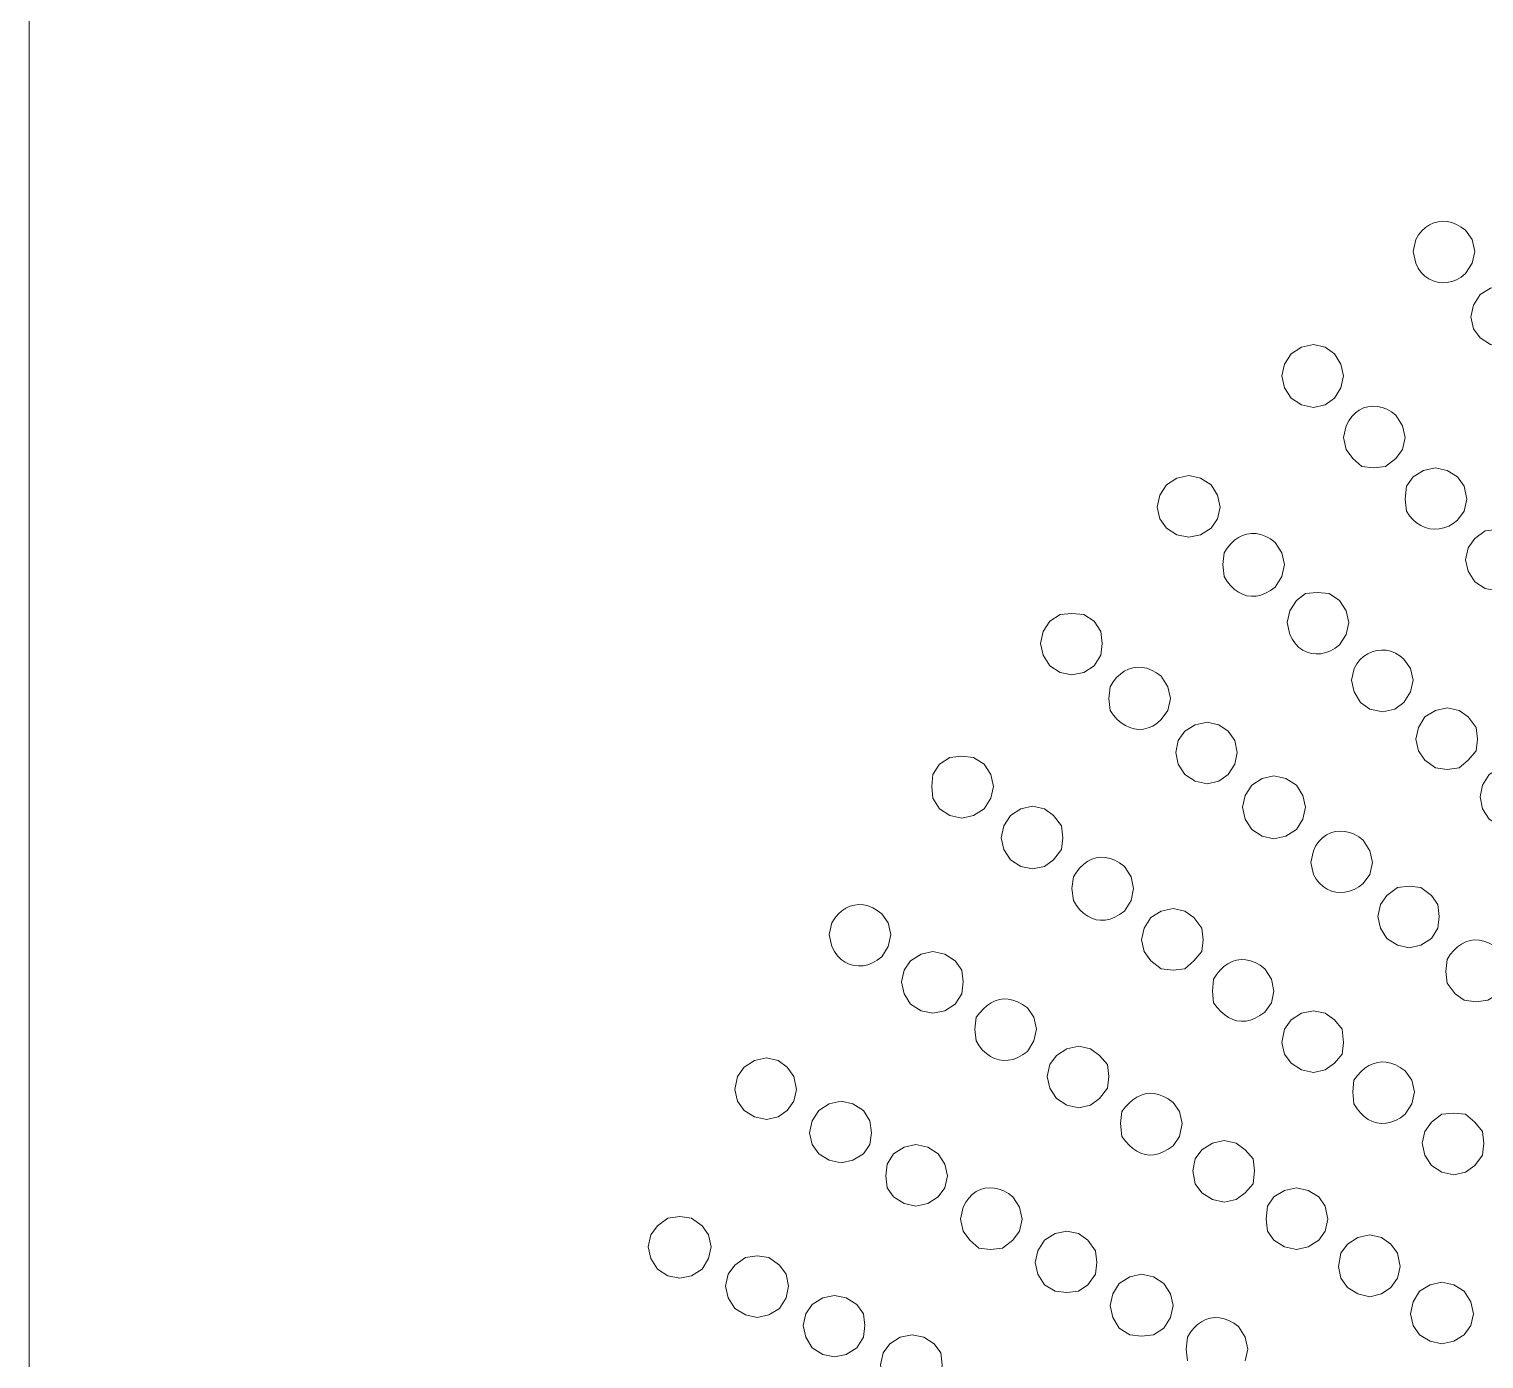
# Model space of a CAD drawing. Extents: x 0 to 247, y -13 to 225.
# Drawn here: x 18.66 to 40.18, y 155.89 to 175.57 of the extents above; entities that cross this region are included whole.
import ezdxf

# ---------------------------------------------------------------- set-up
doc = ezdxf.new("R2010")
doc.units = 0
doc.layers.add('GEOMETRY', color=7, linetype='Continuous')

msp = doc.modelspace()

# ---------------------------------------------------------------- linework, layer by layer
at = {"layer": 'GEOMETRY', "lineweight": 13}
for points in [[(18.663, 189.429), (128.639, 189.429), (128.639, 79.45), (18.663, 79.45), (18.663, 189.429)], [(40.042, 172.278), (40.002, 172.451), (39.905, 172.589), (39.839, 172.638), (39.771, 172.676), (39.702, 172.703), (39.634, 172.719), (39.565, 172.723), (39.499, 172.716), (39.434, 172.699), (39.372, 172.671), (39.314, 172.631), (39.26, 172.582), (39.211, 172.521), (39.168, 172.451), (39.13, 172.278), (39.168, 172.103), (39.206, 172.028), (39.251, 171.964), (39.304, 171.912), (39.362, 171.87), (39.425, 171.84), (39.491, 171.821), (39.56, 171.813), (39.63, 171.817), (39.701, 171.832), (39.771, 171.859), (39.839, 171.897), (39.905, 171.948), (40.002, 172.103), (40.042, 172.278)], [(40.894, 171.309), (40.856, 171.483), (40.759, 171.638), (40.623, 171.735), (40.448, 171.774), (40.274, 171.735), (40.119, 171.638), (40.022, 171.483), (39.983, 171.309), (40.022, 171.133), (40.119, 170.998), (40.274, 170.899), (40.448, 170.862), (40.623, 170.899), (40.759, 170.998), (40.856, 171.133), (40.894, 171.309)], [(38.101, 170.436), (38.063, 170.609), (37.965, 170.763), (37.83, 170.862), (37.655, 170.899), (37.48, 170.862), (37.326, 170.763), (37.229, 170.609), (37.189, 170.436), (37.229, 170.261), (37.326, 170.106), (37.48, 170.008), (37.655, 169.967), (37.83, 170.008), (37.965, 170.106), (38.063, 170.261), (38.101, 170.436)], [(39.012, 169.523), (38.973, 169.698), (38.876, 169.854), (38.81, 169.903), (38.742, 169.942), (38.671, 169.968), (38.601, 169.983), (38.531, 169.987), (38.462, 169.98), (38.396, 169.961), (38.333, 169.931), (38.276, 169.889), (38.224, 169.836), (38.178, 169.773), (38.14, 169.698), (38.101, 169.523), (38.14, 169.349), (38.238, 169.213), (38.372, 169.095), (38.546, 169.077), (38.721, 169.095), (38.876, 169.213), (38.973, 169.349), (39.012, 169.523)], [(36.277, 168.492), (36.239, 168.671), (36.142, 168.824), (35.987, 168.922), (35.812, 168.962), (35.637, 168.922), (35.482, 168.824), (35.384, 168.671), (35.346, 168.492), (35.384, 168.319), (35.482, 168.182), (35.637, 168.087), (35.812, 168.049), (35.987, 168.087), (36.142, 168.182), (36.239, 168.319), (36.277, 168.492)], [(39.924, 168.611), (39.885, 168.806), (39.788, 168.942), (39.632, 169.038), (39.458, 169.077), (39.285, 169.038), (39.13, 168.942), (39.033, 168.806), (39.013, 168.611), (39.033, 168.436), (39.076, 168.368), (39.126, 168.309), (39.182, 168.261), (39.243, 168.222), (39.308, 168.193), (39.375, 168.175), (39.445, 168.168), (39.515, 168.172), (39.586, 168.187), (39.656, 168.213), (39.724, 168.252), (39.788, 168.303), (39.885, 168.436), (39.924, 168.611)], [(37.229, 167.644), (37.189, 167.817), (37.092, 167.972), (37.021, 168.023), (36.95, 168.061), (36.879, 168.088), (36.809, 168.102), (36.74, 168.105), (36.673, 168.096), (36.608, 168.077), (36.546, 168.046), (36.487, 168.004), (36.432, 167.952), (36.381, 167.889), (36.335, 167.817), (36.317, 167.644), (36.335, 167.467), (36.382, 167.394), (36.434, 167.331), (36.489, 167.278), (36.547, 167.236), (36.609, 167.205), (36.673, 167.184), (36.739, 167.175), (36.807, 167.178), (36.877, 167.193), (36.948, 167.22), (37.02, 167.259), (37.092, 167.312), (37.189, 167.467), (37.229, 167.644)], [(40.837, 167.717), (40.798, 167.894), (40.701, 168.028), (40.545, 168.146), (40.372, 168.164), (40.197, 168.146), (40.042, 168.028), (39.944, 167.894), (39.905, 167.717), (39.944, 167.546), (40.042, 167.389), (40.197, 167.291), (40.372, 167.254), (40.545, 167.291), (40.701, 167.389), (40.798, 167.546), (40.837, 167.717)], [(38.178, 166.787), (38.14, 166.962), (38.042, 167.115), (37.887, 167.215), (37.712, 167.233), (37.537, 167.215), (37.403, 167.115), (37.305, 166.962), (37.267, 166.787), (37.305, 166.611), (37.344, 166.537), (37.39, 166.473), (37.442, 166.42), (37.5, 166.379), (37.563, 166.349), (37.629, 166.33), (37.697, 166.323), (37.767, 166.326), (37.838, 166.342), (37.908, 166.369), (37.976, 166.407), (38.042, 166.457), (38.14, 166.611), (38.178, 166.787)], [(34.532, 166.478), (34.511, 166.653), (34.415, 166.808), (34.261, 166.905), (34.085, 166.922), (33.911, 166.905), (33.756, 166.808), (33.659, 166.653), (33.62, 166.478), (33.659, 166.303), (33.756, 166.147), (33.911, 166.049), (34.085, 166.013), (34.261, 166.049), (34.415, 166.147), (34.511, 166.303), (34.532, 166.478)], [(39.13, 165.933), (39.09, 166.108), (38.994, 166.245), (38.933, 166.297), (38.868, 166.336), (38.801, 166.363), (38.731, 166.378), (38.66, 166.381), (38.59, 166.374), (38.523, 166.355), (38.458, 166.326), (38.397, 166.286), (38.343, 166.236), (38.295, 166.177), (38.256, 166.108), (38.217, 165.933), (38.256, 165.761), (38.354, 165.606), (38.489, 165.508), (38.683, 165.467), (38.859, 165.508), (38.994, 165.606), (39.09, 165.761), (39.13, 165.933)], [(35.54, 165.662), (35.502, 165.837), (35.405, 165.992), (35.333, 166.044), (35.262, 166.083), (35.191, 166.11), (35.121, 166.124), (35.052, 166.127), (34.985, 166.118), (34.921, 166.098), (34.859, 166.067), (34.8, 166.025), (34.745, 165.973), (34.694, 165.91), (34.648, 165.837), (34.629, 165.662), (34.648, 165.487), (34.697, 165.416), (34.752, 165.355), (34.811, 165.303), (34.874, 165.263), (34.939, 165.233), (35.006, 165.214), (35.075, 165.207), (35.144, 165.211), (35.212, 165.228), (35.279, 165.256), (35.343, 165.298), (35.405, 165.352), (35.502, 165.487), (35.54, 165.662)], [(40.08, 165.061), (40.061, 165.237), (39.944, 165.392), (39.809, 165.488), (39.633, 165.526), (39.459, 165.488), (39.304, 165.392), (39.207, 165.237), (39.168, 165.061), (39.207, 164.888), (39.304, 164.75), (39.459, 164.636), (39.633, 164.614), (39.809, 164.636), (39.944, 164.75), (40.061, 164.888), (40.08, 165.061)], [(36.53, 164.867), (36.491, 165.042), (36.394, 165.178), (36.258, 165.273), (36.083, 165.312), (35.909, 165.273), (35.754, 165.178), (35.657, 165.042), (35.619, 164.867), (35.657, 164.693), (35.754, 164.537), (35.909, 164.439), (36.083, 164.4), (36.258, 164.439), (36.394, 164.537), (36.491, 164.693), (36.53, 164.867)], [(32.922, 164.362), (32.883, 164.538), (32.786, 164.694), (32.631, 164.79), (32.456, 164.81), (32.281, 164.79), (32.127, 164.694), (32.029, 164.538), (32.01, 164.362), (32.029, 164.188), (32.127, 164.032), (32.281, 163.935), (32.456, 163.895), (32.631, 163.935), (32.786, 164.032), (32.883, 164.188), (32.922, 164.362)], [(41.031, 164.207), (41.01, 164.383), (40.914, 164.537), (40.76, 164.636), (40.584, 164.672), (40.41, 164.636), (40.255, 164.537), (40.157, 164.383), (40.119, 164.207), (40.157, 164.031), (40.255, 163.878), (40.41, 163.781), (40.584, 163.74), (40.76, 163.781), (40.914, 163.878), (41.01, 164.031), (41.031, 164.207)], [(37.538, 164.054), (37.5, 164.227), (37.403, 164.383), (37.247, 164.479), (37.072, 164.518), (36.899, 164.479), (36.743, 164.383), (36.646, 164.227), (36.608, 164.054), (36.646, 163.878), (36.743, 163.724), (36.899, 163.625), (37.072, 163.586), (37.247, 163.625), (37.403, 163.724), (37.5, 163.878), (37.538, 164.054)], [(33.95, 163.605), (33.929, 163.782), (33.814, 163.935), (33.678, 164.032), (33.503, 164.071), (33.329, 164.032), (33.174, 163.935), (33.077, 163.782), (33.037, 163.605), (33.077, 163.432), (33.174, 163.277), (33.329, 163.179), (33.503, 163.143), (33.678, 163.179), (33.814, 163.277), (33.929, 163.432), (33.95, 163.605)], [(38.528, 163.238), (38.489, 163.412), (38.391, 163.566), (38.326, 163.617), (38.258, 163.655), (38.188, 163.682), (38.118, 163.698), (38.047, 163.701), (37.978, 163.694), (37.911, 163.675), (37.848, 163.645), (37.79, 163.603), (37.738, 163.551), (37.692, 163.487), (37.655, 163.412), (37.616, 163.238), (37.655, 163.062), (37.698, 162.992), (37.747, 162.933), (37.801, 162.883), (37.859, 162.844), (37.921, 162.816), (37.986, 162.799), (38.053, 162.792), (38.121, 162.797), (38.189, 162.812), (38.258, 162.839), (38.325, 162.877), (38.391, 162.926), (38.489, 163.062), (38.528, 163.238)], [(34.997, 162.851), (34.959, 163.024), (34.862, 163.179), (34.79, 163.231), (34.719, 163.271), (34.648, 163.298), (34.578, 163.313), (34.51, 163.316), (34.443, 163.307), (34.379, 163.287), (34.317, 163.255), (34.259, 163.213), (34.203, 163.16), (34.152, 163.097), (34.105, 163.024), (34.085, 162.851), (34.105, 162.674), (34.152, 162.601), (34.203, 162.538), (34.258, 162.485), (34.317, 162.443), (34.378, 162.412), (34.443, 162.392), (34.509, 162.383), (34.578, 162.386), (34.648, 162.401), (34.718, 162.427), (34.79, 162.467), (34.862, 162.519), (34.959, 162.674), (34.997, 162.851)], [(39.517, 162.441), (39.497, 162.616), (39.401, 162.752), (39.246, 162.87), (39.071, 162.888), (38.897, 162.87), (38.742, 162.752), (38.645, 162.616), (38.606, 162.441), (38.645, 162.268), (38.742, 162.112), (38.897, 162.015), (39.071, 161.976), (39.246, 162.015), (39.401, 162.112), (39.497, 162.268), (39.517, 162.441)], [(31.408, 162.171), (31.369, 162.345), (31.272, 162.48), (31.205, 162.53), (31.138, 162.568), (31.069, 162.595), (31.001, 162.611), (30.933, 162.616), (30.867, 162.609), (30.802, 162.592), (30.741, 162.564), (30.683, 162.525), (30.629, 162.475), (30.58, 162.416), (30.536, 162.345), (30.496, 162.171), (30.536, 161.994), (30.573, 161.92), (30.619, 161.857), (30.671, 161.805), (30.729, 161.764), (30.791, 161.734), (30.857, 161.715), (30.926, 161.708), (30.996, 161.711), (31.067, 161.726), (31.137, 161.753), (31.206, 161.791), (31.272, 161.84), (31.369, 161.994), (31.408, 162.171)], [(36.026, 162.095), (36.005, 162.268), (35.889, 162.422), (35.754, 162.519), (35.579, 162.558), (35.405, 162.519), (35.25, 162.422), (35.153, 162.268), (35.113, 162.095), (35.153, 161.919), (35.25, 161.782), (35.405, 161.667), (35.579, 161.647), (35.754, 161.667), (35.889, 161.782), (36.005, 161.919), (36.026, 162.095)], [(40.526, 161.626), (40.487, 161.802), (40.39, 161.957), (40.318, 162.01), (40.246, 162.049), (40.175, 162.076), (40.105, 162.091), (40.037, 162.093), (39.971, 162.084), (39.907, 162.064), (39.845, 162.032), (39.787, 161.99), (39.732, 161.937), (39.68, 161.875), (39.632, 161.802), (39.614, 161.626), (39.632, 161.452), (39.751, 161.297), (39.885, 161.199), (40.061, 161.179), (40.236, 161.199), (40.39, 161.297), (40.487, 161.452), (40.526, 161.626)], [(32.475, 161.472), (32.455, 161.647), (32.359, 161.782), (32.204, 161.88), (32.029, 161.919), (31.855, 161.88), (31.699, 161.782), (31.603, 161.647), (31.563, 161.472), (31.603, 161.297), (31.699, 161.143), (31.855, 161.046), (32.029, 161.008), (32.204, 161.046), (32.359, 161.143), (32.455, 161.297), (32.475, 161.472)], [(37.072, 161.336), (37.034, 161.512), (36.937, 161.667), (36.867, 161.719), (36.796, 161.758), (36.725, 161.785), (36.655, 161.799), (36.586, 161.802), (36.519, 161.793), (36.454, 161.773), (36.391, 161.741), (36.332, 161.7), (36.277, 161.647), (36.225, 161.585), (36.179, 161.512), (36.162, 161.336), (36.179, 161.161), (36.231, 161.093), (36.286, 161.034), (36.343, 160.985), (36.402, 160.945), (36.463, 160.916), (36.525, 160.897), (36.59, 160.889), (36.656, 160.892), (36.724, 160.907), (36.793, 160.934), (36.864, 160.973), (36.937, 161.025), (37.034, 161.161), (37.072, 161.336)], [(33.562, 160.774), (33.523, 160.948), (33.426, 161.086), (33.352, 161.137), (33.281, 161.175), (33.211, 161.202), (33.143, 161.216), (33.077, 161.22), (33.013, 161.212), (32.951, 161.193), (32.891, 161.164), (32.832, 161.124), (32.776, 161.075), (32.721, 161.016), (32.668, 160.948), (32.65, 160.774), (32.668, 160.601), (32.714, 160.527), (32.764, 160.464), (32.82, 160.412), (32.878, 160.369), (32.941, 160.338), (33.006, 160.318), (33.073, 160.309), (33.143, 160.312), (33.213, 160.326), (33.284, 160.353), (33.355, 160.391), (33.426, 160.443), (33.523, 160.601), (33.562, 160.774)], [(38.1, 160.577), (38.081, 160.773), (37.965, 160.908), (37.829, 161.008), (37.655, 161.046), (37.48, 161.008), (37.326, 160.908), (37.228, 160.773), (37.189, 160.577), (37.228, 160.404), (37.326, 160.269), (37.48, 160.172), (37.655, 160.133), (37.829, 160.172), (37.965, 160.269), (38.081, 160.404), (38.1, 160.577)], [(34.629, 160.074), (34.61, 160.25), (34.493, 160.385), (34.358, 160.48), (34.184, 160.521), (34.008, 160.48), (33.854, 160.385), (33.756, 160.25), (33.717, 160.074), (33.756, 159.9), (33.854, 159.746), (34.008, 159.648), (34.184, 159.609), (34.358, 159.648), (34.493, 159.746), (34.61, 159.9), (34.629, 160.074)], [(30.01, 159.881), (29.973, 160.074), (29.875, 160.212), (29.739, 160.309), (29.566, 160.347), (29.391, 160.309), (29.236, 160.212), (29.139, 160.074), (29.1, 159.881), (29.139, 159.708), (29.236, 159.57), (29.391, 159.475), (29.566, 159.436), (29.739, 159.475), (29.875, 159.57), (29.973, 159.708), (30.01, 159.881)], [(39.148, 159.843), (39.11, 160.017), (39.012, 160.154), (38.94, 160.205), (38.87, 160.244), (38.8, 160.271), (38.732, 160.285), (38.665, 160.289), (38.601, 160.281), (38.538, 160.262), (38.476, 160.233), (38.418, 160.194), (38.361, 160.144), (38.307, 160.085), (38.255, 160.017), (38.238, 159.843), (38.255, 159.669), (38.302, 159.596), (38.353, 159.533), (38.408, 159.48), (38.467, 159.438), (38.53, 159.406), (38.595, 159.386), (38.662, 159.377), (38.731, 159.38), (38.8, 159.395), (38.871, 159.422), (38.942, 159.461), (39.012, 159.514), (39.11, 159.669), (39.148, 159.843)], [(31.118, 159.24), (31.098, 159.416), (31.001, 159.571), (30.846, 159.67), (30.671, 159.707), (30.496, 159.67), (30.341, 159.571), (30.245, 159.416), (30.205, 159.24), (30.245, 159.067), (30.341, 158.929), (30.496, 158.834), (30.671, 158.797), (30.846, 158.834), (31.001, 158.929), (31.098, 159.067), (31.118, 159.24)], [(35.715, 159.378), (35.677, 159.554), (35.579, 159.688), (35.506, 159.74), (35.436, 159.778), (35.366, 159.805), (35.299, 159.82), (35.233, 159.824), (35.168, 159.816), (35.106, 159.797), (35.045, 159.768), (34.986, 159.729), (34.929, 159.68), (34.875, 159.622), (34.823, 159.554), (34.804, 159.378), (34.823, 159.183), (34.875, 159.115), (34.929, 159.056), (34.985, 159.007), (35.044, 158.967), (35.104, 158.938), (35.167, 158.919), (35.231, 158.911), (35.297, 158.915), (35.365, 158.93), (35.435, 158.956), (35.506, 158.995), (35.579, 159.046), (35.677, 159.183), (35.715, 159.378)], [(40.176, 159.085), (40.156, 159.261), (40.041, 159.397), (39.905, 159.514), (39.731, 159.531), (39.555, 159.514), (39.401, 159.397), (39.303, 159.261), (39.265, 159.085), (39.303, 158.91), (39.401, 158.756), (39.555, 158.658), (39.731, 158.618), (39.905, 158.658), (40.041, 158.756), (40.156, 158.91), (40.176, 159.085)], [(32.243, 158.603), (32.204, 158.776), (32.107, 158.929), (31.952, 159.028), (31.777, 159.067), (31.603, 159.028), (31.447, 158.929), (31.35, 158.776), (31.331, 158.603), (31.35, 158.427), (31.447, 158.291), (31.603, 158.192), (31.777, 158.156), (31.952, 158.192), (32.107, 158.291), (32.204, 158.427), (32.243, 158.603)], [(36.782, 158.679), (36.762, 158.853), (36.646, 158.989), (36.511, 159.085), (36.336, 159.125), (36.162, 159.085), (36.006, 158.989), (35.909, 158.853), (35.87, 158.679), (35.909, 158.484), (36.006, 158.35), (36.162, 158.253), (36.336, 158.213), (36.511, 158.253), (36.646, 158.35), (36.762, 158.484), (36.782, 158.679)], [(33.349, 157.96), (33.309, 158.137), (33.211, 158.291), (33.146, 158.342), (33.077, 158.38), (33.007, 158.407), (32.937, 158.422), (32.867, 158.426), (32.798, 158.418), (32.732, 158.399), (32.669, 158.369), (32.611, 158.327), (32.559, 158.275), (32.513, 158.212), (32.475, 158.137), (32.436, 157.96), (32.475, 157.785), (32.572, 157.65), (32.707, 157.535), (32.882, 157.515), (33.058, 157.535), (33.211, 157.65), (33.309, 157.785), (33.349, 157.96)], [(37.869, 157.96), (37.83, 158.155), (37.733, 158.291), (37.577, 158.388), (37.403, 158.427), (37.229, 158.388), (37.072, 158.291), (36.976, 158.155), (36.957, 157.96), (36.976, 157.785), (37.072, 157.65), (37.229, 157.554), (37.403, 157.515), (37.577, 157.554), (37.733, 157.65), (37.83, 157.785), (37.869, 157.96)], [(28.751, 157.554), (28.712, 157.729), (28.615, 157.864), (28.46, 157.979), (28.286, 157.999), (28.11, 157.979), (27.955, 157.864), (27.858, 157.729), (27.82, 157.554), (27.858, 157.378), (27.955, 157.223), (28.11, 157.126), (28.286, 157.087), (28.46, 157.126), (28.615, 157.223), (28.712, 157.378), (28.751, 157.554)], [(34.454, 157.321), (34.434, 157.494), (34.318, 157.651), (34.183, 157.748), (34.008, 157.786), (33.834, 157.748), (33.678, 157.651), (33.581, 157.494), (33.542, 157.321), (33.581, 157.146), (33.678, 156.991), (33.834, 156.895), (34.008, 156.875), (34.183, 156.895), (34.318, 156.991), (34.434, 157.146), (34.454, 157.321)], [(38.936, 157.264), (38.897, 157.457), (38.798, 157.593), (38.664, 157.69), (38.489, 157.729), (38.314, 157.69), (38.16, 157.593), (38.063, 157.457), (38.024, 157.264), (38.063, 157.087), (38.16, 156.952), (38.314, 156.856), (38.489, 156.815), (38.664, 156.856), (38.798, 156.952), (38.897, 157.087), (38.936, 157.264)], [(29.895, 156.972), (29.856, 157.146), (29.759, 157.282), (29.604, 157.397), (29.43, 157.418), (29.255, 157.397), (29.1, 157.282), (29.002, 157.146), (28.963, 156.972), (29.002, 156.797), (29.1, 156.642), (29.255, 156.545), (29.43, 156.506), (29.604, 156.545), (29.759, 156.642), (29.856, 156.797), (29.895, 156.972)], [(35.579, 156.683), (35.54, 156.856), (35.443, 157.008), (35.288, 157.108), (35.113, 157.146), (34.939, 157.108), (34.784, 157.008), (34.687, 156.856), (34.648, 156.683), (34.687, 156.506), (34.784, 156.352), (34.939, 156.253), (35.113, 156.233), (35.288, 156.253), (35.443, 156.352), (35.54, 156.506), (35.579, 156.683)], [(40.022, 156.563), (39.983, 156.739), (39.885, 156.895), (39.731, 156.991), (39.555, 157.028), (39.381, 156.991), (39.226, 156.895), (39.129, 156.739), (39.089, 156.563), (39.129, 156.391), (39.226, 156.253), (39.381, 156.156), (39.555, 156.119), (39.731, 156.156), (39.885, 156.253), (39.983, 156.391), (40.022, 156.563)], [(31.02, 156.391), (31, 156.563), (30.905, 156.702), (30.748, 156.797), (30.574, 156.835), (30.4, 156.797), (30.245, 156.702), (30.147, 156.563), (30.109, 156.391), (30.147, 156.215), (30.245, 156.06), (30.4, 155.962), (30.574, 155.924), (30.748, 155.962), (30.905, 156.06), (31, 156.215), (31.02, 156.391)], [(32.165, 155.808), (32.146, 155.983), (32.049, 156.119), (31.894, 156.215), (31.721, 156.253), (31.544, 156.215), (31.391, 156.119), (31.292, 155.983), (31.253, 155.808), (31.292, 155.633), (31.391, 155.477), (31.544, 155.381), (31.721, 155.343), (31.894, 155.381), (32.049, 155.477), (32.146, 155.633), (32.165, 155.808)]]:
    msp.add_lwpolyline(points, close=True, dxfattribs=at)
msp.add_lwpolyline([(36.646, 155.865), (36.686, 156.04), (36.686, 156.04), (36.646, 156.215), (36.548, 156.372), (36.478, 156.423), (36.406, 156.462), (36.336, 156.488), (36.265, 156.503), (36.196, 156.505), (36.129, 156.496), (36.064, 156.476), (36.002, 156.445), (35.943, 156.403), (35.888, 156.351), (35.838, 156.288), (35.792, 156.215), (35.774, 156.04), (35.792, 155.865)], dxfattribs=at)

doc.saveas('drawing.dxf')
